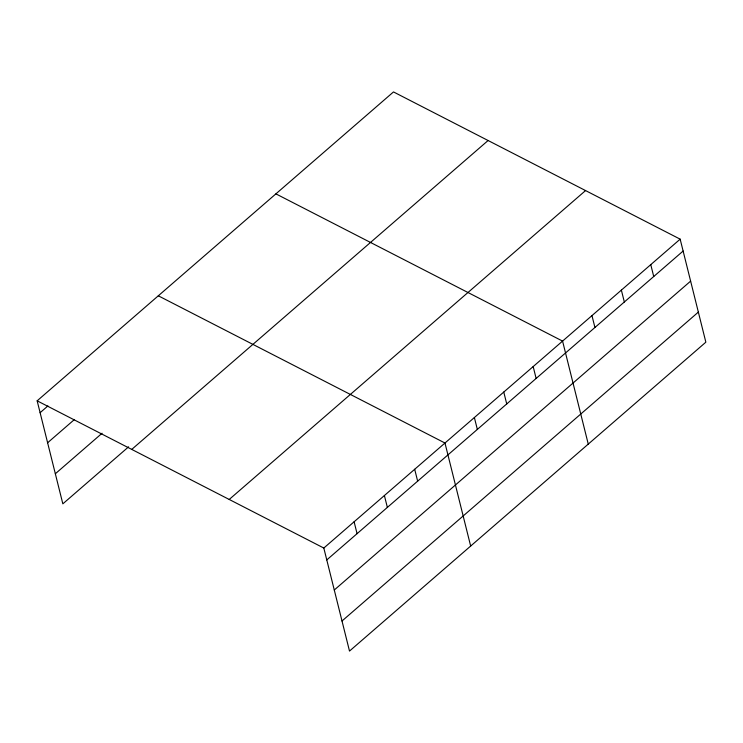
<?xml version="1.0" encoding="UTF-8"?>
<svg xmlns="http://www.w3.org/2000/svg" width="743" height="743" viewBox="0 0 743 743"><rect width="100%" height="100%" fill="white"/><g stroke="black" fill="none" stroke-linecap="round" stroke-linejoin="round"><path stroke-width="1.11" d="M37.15 400.821L393.493 91.928L680.161 239.162L705.85 342.179L349.507 651.072L323.818 548.046L37.15 400.821L62.839 503.838L128.604 446.831M40.113 412.699L47.896 405.947M47.608 442.772L74.439 419.516M55.335 473.765L102.07 433.253M131.752 449.404L488.095 140.52M229.215 499.463L585.558 190.57M323.818 548.046L680.161 239.162M326.781 559.925L683.123 251.041M334.285 590.007L690.628 281.114M342.012 620.99L698.355 312.106M275.904 193.867L562.572 341.093L588.261 444.11M158.305 295.798L444.973 443.023L470.663 546.049M650.766 264.647L653.729 276.517M621.371 290.123L624.334 302.002M591.967 315.608L594.929 327.487M533.177 366.578L536.13 378.456M503.773 392.063L506.735 403.941M474.378 417.547L477.34 429.417M414.687 469.279L417.65 481.158M384.4 495.535L387.363 507.413M354.114 521.79L357.067 533.669"/></g></svg>
